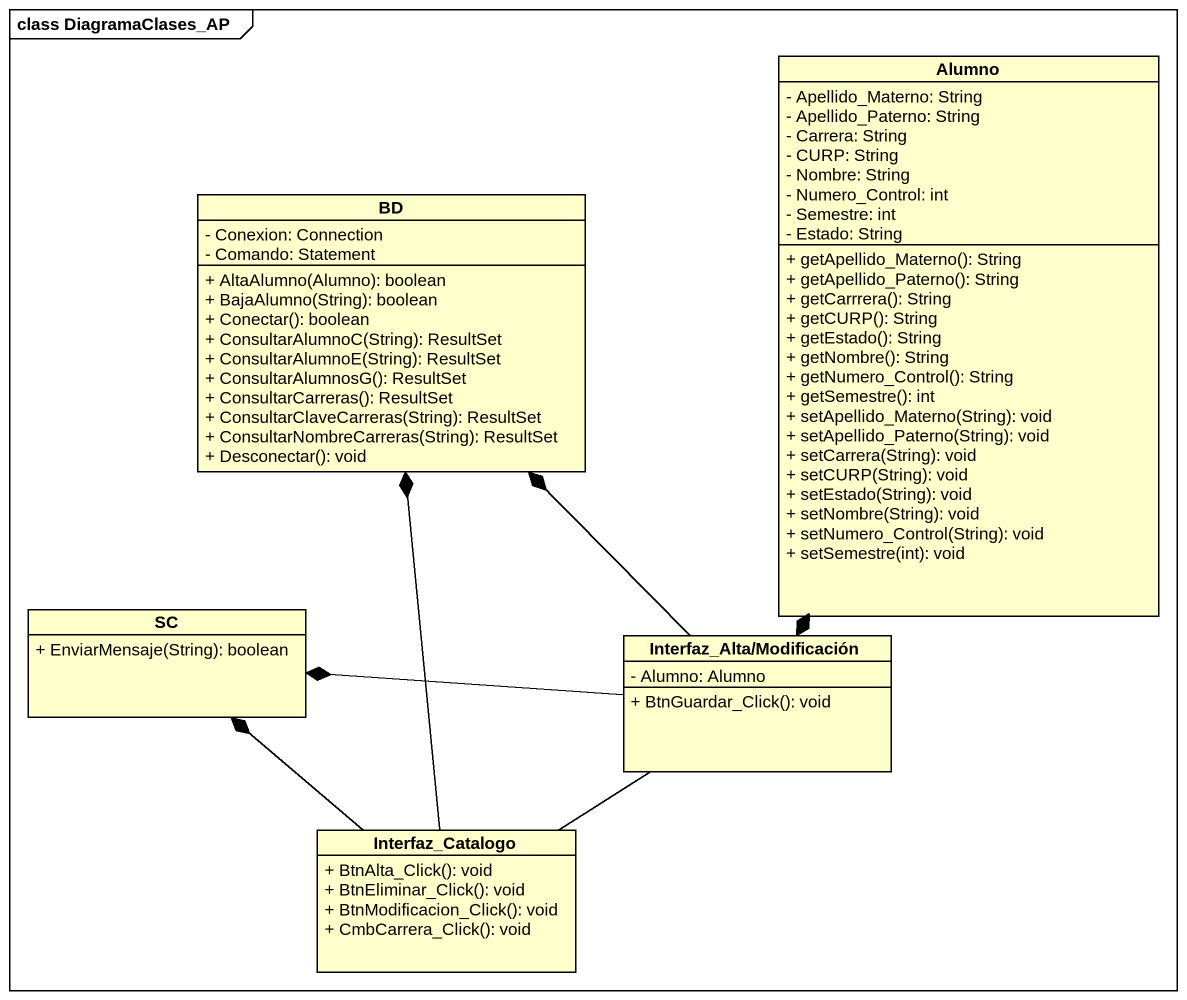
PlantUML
@startuml
mainframe class DiagramaClases_AP
hide circle
hide empty members
skinparam classAttributeIconSize 0
class Alumno {
  - Apellido_Materno: String
  - Apellido_Paterno: String
  - Carrera: String
  - CURP: String
  - Nombre: String
  - Numero_Control: int
  - Semestre: int
  - Estado: String
  + getApellido_Materno(): String
  + getApellido_Paterno(): String
  + getCarrrera(): String
  + getCURP(): String
  + getEstado(): String
  + getNombre(): String
  + getNumero_Control(): String
  + getSemestre(): int
  + setApellido_Materno(String): void
  + setApellido_Paterno(String): void
  + setCarrera(String): void
  + setCURP(String): void
  + setEstado(String): void
  + setNombre(String): void
  + setNumero_Control(String): void
  + setSemestre(int): void
}
class BD {
  - Conexion: Connection
  - Comando: Statement
  + AltaAlumno(Alumno): boolean
  + BajaAlumno(String): boolean
  + Conectar(): boolean
  + ConsultarAlumnoC(String): ResultSet
  + ConsultarAlumnoE(String): ResultSet
  + ConsultarAlumnosG(): ResultSet
  + ConsultarCarreras(): ResultSet
  + ConsultarClaveCarreras(String): ResultSet
  + ConsultarNombreCarreras(String): ResultSet
  + Desconectar(): void
}
class SC {
  + EnviarMensaje(String): boolean
}
class "Interfaz_Alta/Modificación" as Interfaz_Alta_Modificación {
  - Alumno: Alumno
  + BtnGuardar_Click(): void
}
class Interfaz_Catalogo {
  + BtnAlta_Click(): void
  + BtnEliminar_Click(): void
  + BtnModificacion_Click(): void
  + CmbCarrera_Click(): void
}
Alumno --* Interfaz_Alta_Modificación
Interfaz_Alta_Modificación -up-* BD
Interfaz_Alta_Modificación -left-* SC
Interfaz_Alta_Modificación -- Interfaz_Catalogo
Interfaz_Catalogo -up-* BD
Interfaz_Catalogo -up-* SC
@enduml
